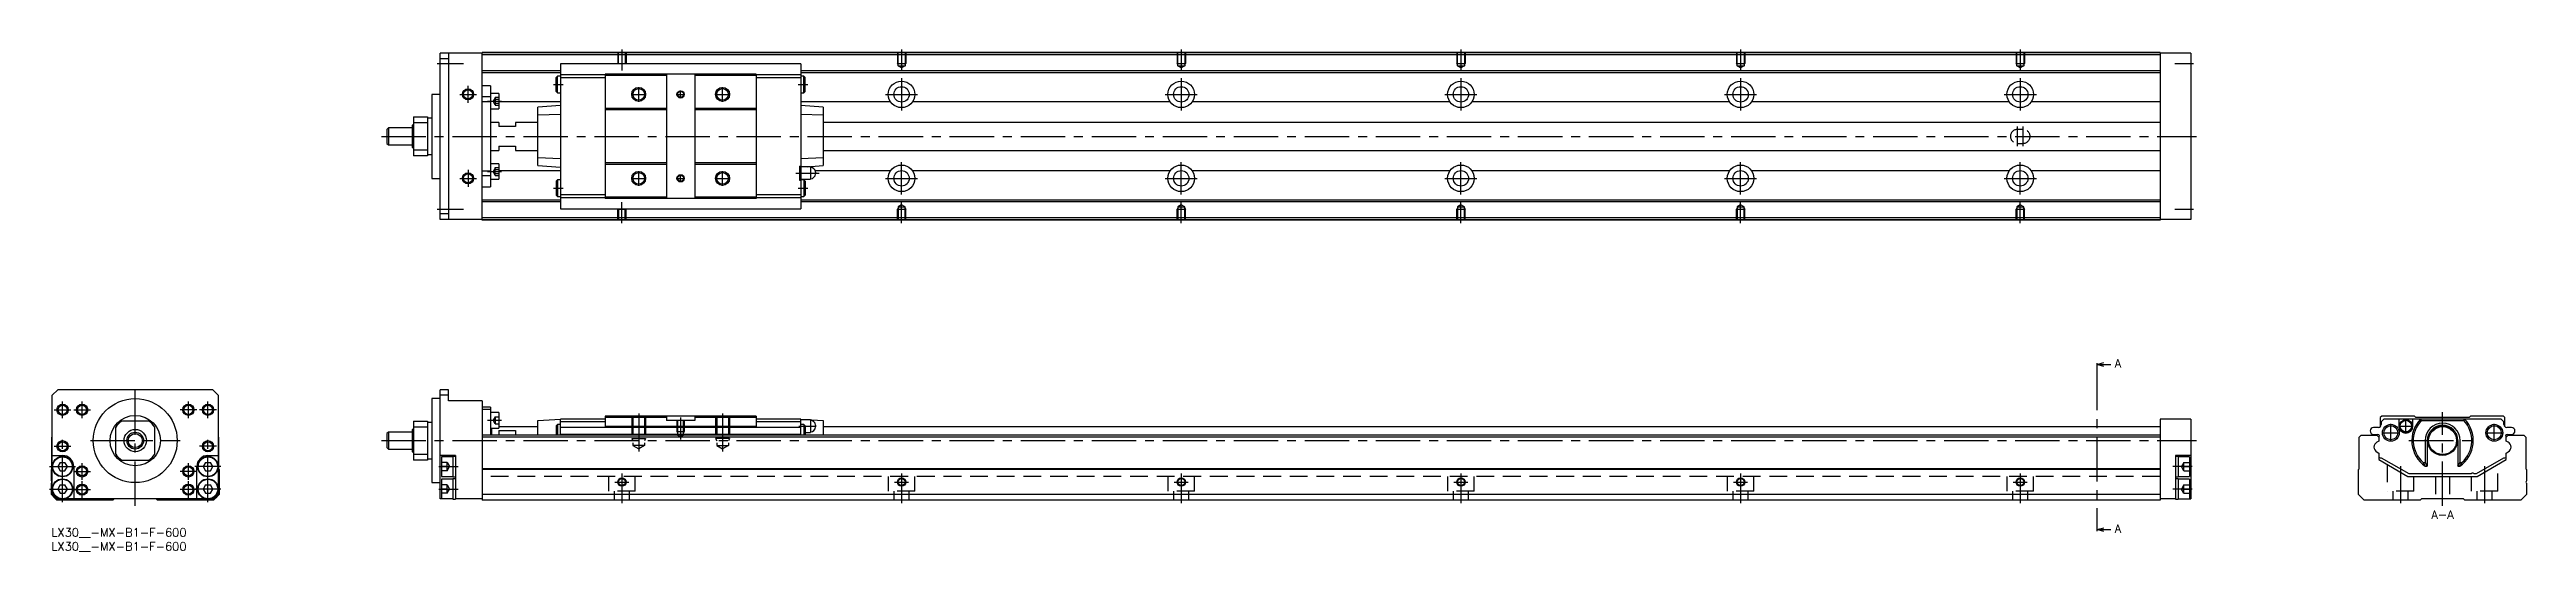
# Model space of a CAD drawing. Extents: x -1 to 885, y -8 to 171.
import ezdxf

# ---------------------------------------------------------------- set-up
doc = ezdxf.new("R2010")
doc.units = 0
doc.header["$LTSCALE"] = 0.5
doc.linetypes.add('CENTER', pattern=[50.8, 31.75, -6.35, 6.35, -6.35])
doc.linetypes.add('DASHED', pattern=[19.05, 12.7, -6.35])
for name, color, linetype in [('MSM_CENTER', 1, 'CENTER'), ('MSM_CONTINUOUS', 7, 'CONTINUOUS'), ('MSM_DASHED', 4, 'DASHED'), ('MSM_NARROW', 5, 'CONTINUOUS'), ('MSM_PART_NUMBER', 7, 'CONTINUOUS')]:
    doc.layers.add(name, color=color, linetype=linetype)
doc.styles.get("Standard").update_dxf_attribs({"font": 'txt.shx', "height": 3, "bigfont": 'bigfont.shx'})

# ---------------------------------------------------------------- blocks, each defined once
blk = doc.blocks.new('*U2')
at = {"layer": 'MSM_PART_NUMBER'}
blk.add_text('LX30__-MX-B1-F-600', height=3, dxfattribs=at).set_placement((0, -3))
blk = doc.blocks.new('*U3')
at = {"layer": 'MSM_PART_NUMBER'}
blk.add_text('LX30__-MX-B1-F-600', height=3, dxfattribs=at).set_placement((0, -8))

msp = doc.modelspace()

# ---------------------------------------------------------------- linework, layer by layer
at = {"layer": 'MSM_CENTER'}
for p, q in [((204, 171), (204, 163.49)), ((304, 171), (304, 163.49)), ((404, 171), (404, 163.49)), ((504, 171), (504, 163.49)), ((604, 171), (604, 163.49)), ((704, 171), (704, 163.49)), ((138, 166), (147.4, 166)), ((304, 160.75), (304, 149.25)), ((404, 160.75), (404, 149.25)), ((504, 160.75), (504, 149.25)), ((604, 160.75), (604, 149.25)), ((704, 160.75), (704, 149.25)), ((759.25, 166), (766, 166)), ((146, 155), (152, 155)), ((149, 152), (149, 158)), ((156, 152.55), (161, 152.55)), ((179.5, 158.5), (183, 158.5)), ((207.38, 155), (212.63, 155)), ((210, 152.37), (210, 157.62)), ((223.64, 155), (226.37, 155)), ((225, 153.63), (225, 156.36)), ((237.38, 155), (242.63, 155)), ((240, 152.37), (240, 157.62)), ((267, 158.5), (270.5, 158.5)), ((298.25, 155), (309.75, 155)), ((398.25, 155), (409.75, 155)), ((498.25, 155), (509.75, 155)), ((598.25, 155), (609.75, 155)), ((698.25, 155), (709.75, 155)), ((703, 136.5), (703, 143.5)), ((705, 136.5), (705, 143.5)), ((118, 140), (767, 140)), ((146, 125), (152, 125)), ((149, 128), (149, 122)), ((156, 127.44), (161, 127.44)), ((207.38, 125), (212.63, 125)), ((210, 122.37), (210, 127.62)), ((223.64, 125), (226.37, 125)), ((225, 123.63), (225, 126.36)), ((237.38, 125), (242.63, 125)), ((240, 122.37), (240, 127.62)), ((266.22, 126.9), (274.49, 126.9)), ((298.25, 125), (309.75, 125)), ((304, 119.25), (304, 130.75)), ((398.25, 125), (409.75, 125)), ((404, 119.25), (404, 130.75)), ((498.25, 125), (509.75, 125)), ((504, 119.25), (504, 130.75)), ((598.25, 125), (609.75, 125)), ((604, 119.25), (604, 130.75)), ((698.25, 125), (709.75, 125)), ((704, 119.25), (704, 130.75)), ((179.5, 121.5), (183, 121.5)), ((204, 109), (204, 116.51)), ((267, 121.5), (270.5, 121.5)), ((304, 109), (304, 116.51)), ((404, 109), (404, 116.51)), ((504, 109), (504, 116.51)), ((604, 109), (604, 116.51)), ((704, 109), (704, 116.51)), ((138, 114), (147.4, 114)), ((759.25, 114), (766, 114)), ((731.37, 58), (731.37, 0)), ((4, 39.3), (4, 45.3)), ((11, 39.3), (11, 45.3)), ((30, 8), (30, 51.5)), ((49, 39.3), (49, 45.3)), ((56, 39.3), (56, 45.3)), ((1, 42.3), (7, 42.3)), ((8, 42.3), (14, 42.3)), ((52, 42.3), (46, 42.3)), ((59, 42.3), (53, 42.3)), ((156, 38.55), (161, 38.55)), ((210, 41), (210, 27.41)), ((225, 39.5), (225, 31.69)), ((240, 41), (240, 27.41)), ((267.22, 36.5), (273.49, 36.5)), ((836.5, 30.95), (836.5, 37.25)), ((839.27, 36.5), (844.52, 36.5)), ((841.9, 33.87), (841.9, 39.12)), ((855, 8), (855, 41.5)), ((873.5, 30.95), (873.5, 37.25)), ((1, 29.3), (7, 29.3)), ((4, 9.35), (4, 32.3)), ((14, 31.3), (46, 31.3)), ((59, 29.3), (53, 29.3)), ((56, 9.35), (56, 32.3)), ((118, 31.3), (767, 31.3)), ((833.35, 34.1), (839.65, 34.1)), ((843, 31.3), (867, 31.3)), ((870.35, 34.1), (876.65, 34.1)), ((-0.65, 22), (8.65, 22)), ((8, 20.3), (14, 20.3)), ((11, 17.3), (11, 23.3)), ((52, 20.3), (46, 20.3)), ((49, 17.3), (49, 23.3)), ((60.65, 22), (51.35, 22)), ((138.5, 22), (145.5, 22)), ((204, 19.5), (204, 9)), ((304, 19.5), (304, 9)), ((404, 19.5), (404, 9)), ((504, 19.5), (504, 9)), ((604, 19.5), (604, 9)), ((704, 19.5), (704, 9)), ((765.5, 22), (758.5, 22)), ((840, 22.18), (840, 9)), ((870, 22.18), (870, 9)), ((-0.65, 14), (8.65, 14)), ((8, 13.8), (14, 13.8)), ((11, 10.8), (11, 16.8)), ((52, 13.8), (46, 13.8)), ((49, 10.8), (49, 16.8)), ((60.65, 14), (51.35, 14)), ((138.5, 14), (145.5, 14)), ((201.5, 16.5), (206.5, 16.5)), ((301.5, 16.5), (306.5, 16.5)), ((401.5, 16.5), (406.5, 16.5)), ((501.5, 16.5), (506.5, 16.5)), ((601.5, 16.5), (606.5, 16.5)), ((701.5, 16.5), (706.5, 16.5)), ((765.5, 14), (758.5, 14))]:
    msp.add_line(p, q, dxfattribs=at)
at = {"layer": 'MSM_CONTINUOUS'}
for p, q in [((154, 169.7), (139, 169.7)), ((139, 110.3), (139, 169.7)), ((142, 169.7), (142, 110.3)), ((754, 170), (154, 170)), ((154, 110), (154, 170)), ((754, 169.8), (154, 169.8)), ((754, 169.1), (154, 169.1)), ((754, 170), (754, 110)), ((765, 169.7), (754, 169.7)), ((765, 169.7), (765, 110.3)), ((142, 167.7), (139, 167.7)), ((182, 163.45), (154, 163.45)), ((182, 162.75), (154, 162.75)), ((181, 161.5), (180.5, 161)), ((180.5, 156), (180.5, 161)), ((182, 161.5), (181, 161.5)), ((181, 155.5), (181, 161.5)), ((268, 165.9), (182, 165.9)), ((182, 165.9), (182, 114.1)), ((198, 161.95), (182, 161.95)), ((198, 160.95), (182, 160.95)), ((252, 162.25), (198, 162.25)), ((198, 162.25), (198, 117.75)), ((219.9, 161.75), (198, 161.75)), ((219.9, 162.25), (219.9, 117.75)), ((230.1, 162.25), (230.1, 117.75)), ((252, 161.75), (230.1, 161.75)), ((252, 162.25), (252, 117.75)), ((268, 161.95), (252, 161.95)), ((268, 160.95), (252, 160.95)), ((268, 165.9), (268, 114.1)), ((754, 163.45), (268, 163.45)), ((754, 162.75), (268, 162.75)), ((269, 161.5), (268, 161.5)), ((269.5, 161), (269, 161.5)), ((269, 155.5), (269, 161.5)), ((269.5, 156), (269.5, 161)), ((136, 155), (136, 125)), ((139, 155), (136, 155)), ((157, 158), (154, 158)), ((157, 154.13), (154, 154.13)), ((157, 152.38), (154, 152.38)), ((157, 158), (157, 122)), ((160, 155.3), (157, 155.3)), ((160, 155.3), (160, 149.8)), ((182, 152.36), (160, 152.36)), ((182, 151), (174, 150.47)), ((180.5, 156), (181, 155.5)), ((181, 155.5), (182, 155.5)), ((268, 155.5), (269, 155.5)), ((300.05, 152.36), (268, 152.36)), ((276, 150.47), (268, 151)), ((269, 155.5), (269.5, 156)), ((400.05, 152.36), (307.95, 152.36)), ((500.05, 152.36), (407.95, 152.36)), ((600.05, 152.36), (507.95, 152.36)), ((700.05, 152.36), (607.95, 152.36)), ((754, 152.36), (707.95, 152.36)), ((120.5, 143), (120, 142.5)), ((120, 142.5), (120, 137.5)), ((120.5, 143), (120.5, 137)), ((129, 143), (120.5, 143)), ((129, 144), (129, 136)), ((129.5, 144), (129, 144)), ((129.5, 147), (134.5, 147)), ((129.5, 147), (129.5, 133)), ((134.5, 144.82), (129.5, 144.82)), ((134.5, 147), (134.5, 133)), ((136, 146.5), (134.5, 146.5)), ((157, 149.8), (160, 149.8)), ((160, 145), (157, 145)), ((160, 145), (160, 143.5)), ((166, 143.5), (160, 143.5)), ((166, 145), (166, 143.5)), ((174, 145), (166, 145)), ((174, 129.53), (174, 150.47)), ((182, 147.86), (174, 147.6)), ((219.9, 150), (198, 150)), ((219.9, 149.5), (198, 149.5)), ((252, 150), (230.1, 150)), ((252, 149.5), (230.1, 149.5)), ((276, 147.6), (268, 147.86)), ((276, 150.47), (276, 129.53)), ((754, 145), (276, 145)), ((120, 137.5), (120.5, 137)), ((120.5, 137), (129, 137)), ((129, 136), (129.5, 136)), ((129.5, 135.18), (134.5, 135.18)), ((134.5, 133), (129.5, 133)), ((134.5, 133.5), (136, 133.5)), ((157, 135), (160, 135)), ((160, 136.5), (166, 136.5)), ((160, 136.5), (160, 135)), ((166, 136.5), (166, 135)), ((166, 135), (174, 135)), ((276, 135), (754, 135)), ((136, 125), (139, 125)), ((157, 127.62), (154, 127.62)), ((157, 125.87), (154, 125.87)), ((160, 130.19), (157, 130.19)), ((157, 124.69), (160, 124.69)), ((160, 130.19), (160, 124.69)), ((182, 127.64), (160, 127.64)), ((174, 132.4), (182, 132.14)), ((174, 129.53), (182, 129)), ((181, 124.5), (180.5, 124)), ((180.5, 124), (180.5, 119)), ((181, 124.5), (181, 118.5)), ((182, 124.5), (181, 124.5)), ((219.9, 130.5), (198, 130.5)), ((219.9, 130), (198, 130)), ((252, 130.5), (230.1, 130.5)), ((252, 130), (230.1, 130)), ((267.5, 129.4), (267.5, 124.4)), ((267.5, 129.4), (268, 129.4)), ((268, 128.4), (267.5, 128.4)), ((267.5, 125.4), (268, 125.4)), ((267.5, 124.4), (268, 124.4)), ((268, 132.14), (276, 132.4)), ((271.45, 129.15), (268, 129.15)), ((268, 124.65), (271.45, 124.65)), ((269, 124.5), (268, 124.5)), ((269, 124.5), (269, 118.5)), ((269.5, 124), (269, 124.5)), ((269.5, 124), (269.5, 119)), ((270.26, 129.15), (276, 129.53)), ((271.45, 129.15), (271.45, 124.65)), ((300.05, 127.64), (273.14, 127.64)), ((273.2, 127.2), (273.2, 126.6)), ((400.05, 127.64), (307.95, 127.64)), ((500.05, 127.64), (407.95, 127.64)), ((600.05, 127.64), (507.95, 127.64)), ((700.05, 127.64), (607.95, 127.64)), ((754, 127.64), (707.95, 127.64)), ((154, 122), (157, 122)), ((182, 117.25), (154, 117.25)), ((182, 116.55), (154, 116.55)), ((180.5, 119), (181, 118.5)), ((181, 118.5), (182, 118.5)), ((198, 119.05), (182, 119.05)), ((198, 118.05), (182, 118.05)), ((219.9, 118.25), (198, 118.25)), ((252, 117.75), (198, 117.75)), ((252, 118.25), (230.1, 118.25)), ((268, 119.05), (252, 119.05)), ((268, 118.05), (252, 118.05)), ((268, 118.5), (269, 118.5)), ((754, 117.25), (268, 117.25)), ((754, 116.55), (268, 116.55)), ((269, 118.5), (269.5, 119)), ((142, 112.3), (139, 112.3)), ((154, 110.3), (139, 110.3)), ((754, 110.9), (154, 110.9)), ((754, 110.2), (154, 110.2)), ((754, 110), (154, 110)), ((182, 114.1), (268, 114.1)), ((765, 110.3), (754, 110.3)), ((731.37, 58.5), (733.88, 59.17)), ((731.37, 59), (731.37, 58)), ((733.88, 57.83), (731.37, 58.5)), ((731.37, 58.5), (736.38, 58.5)), ((2.3, 49.5), (0.3, 47.5)), ((0.3, 12), (0.3, 47.5)), ((57.7, 49.5), (2.3, 49.5)), ((59.7, 47.5), (57.7, 49.5)), ((59.7, 47.5), (59.7, 12)), ((139, 46.3), (136, 46.3)), ((136, 46.3), (136, 16.3)), ((139, 10.5), (139, 49.5)), ((142, 49.5), (139, 49.5)), ((142, 47.5), (139, 47.5)), ((142, 45.5), (142, 49.5)), ((154, 45.5), (142, 45.5)), ((154, 45.5), (154, 10)), ((23, 26.48), (23, 36.12)), ((34.82, 38.3), (25.18, 38.3)), ((37, 26.48), (37, 36.12)), ((129.5, 38.3), (134.5, 38.3)), ((129.5, 38.3), (129.5, 24.3)), ((134.5, 36.12), (129.5, 36.12)), ((134.5, 38.3), (134.5, 24.3)), ((136, 37.8), (134.5, 37.8)), ((157, 43.3), (154, 43.3)), ((157, 42.45), (154, 42.45)), ((157, 43.3), (157, 33.2)), ((160, 41.3), (157, 41.3)), ((157, 35.8), (160, 35.8)), ((157.5, 33.2), (157.5, 35.8)), ((160, 41.3), (160, 35.8)), ((160, 36.3), (174, 36.3)), ((174, 38.5), (182, 39)), ((174, 33.2), (174, 38.5)), ((181, 37.1), (180.5, 36.6)), ((180.5, 36.6), (180.5, 33.2)), ((182, 37.1), (181, 37.1)), ((181, 37.1), (181, 33.2)), ((198, 39), (182, 39)), ((182, 33.2), (182, 39)), ((198, 38), (182, 38)), ((268, 36), (182, 36)), ((198, 40), (198, 36.29)), ((252, 40), (198, 40)), ((219.9, 39.5), (198, 39.5)), ((252, 36.29), (198, 36.29)), ((219.9, 40), (219.9, 38.5)), ((230.1, 38.5), (219.9, 38.5)), ((230.1, 40), (230.1, 38.5)), ((252, 39.5), (230.1, 39.5)), ((252, 40), (252, 36.29)), ((268, 39), (252, 39)), ((268, 38), (252, 38)), ((268, 39), (276, 38.5)), ((268, 33.2), (268, 39)), ((271.45, 38.75), (268, 38.75)), ((269, 37.1), (268, 37.1)), ((269.5, 36.6), (269, 37.1)), ((269, 37.1), (269, 33.2)), ((269.5, 36.6), (269.5, 33.2)), ((271.45, 38.75), (271.45, 34.25)), ((273.2, 36.8), (273.2, 36.2)), ((276, 38.5), (276, 33.2)), ((276, 36.3), (754, 36.3)), ((754, 39), (754, 10)), ((765, 39), (754, 39)), ((765, 39), (765, 10.5)), ((832.05, 36), (830.35, 36)), ((833.25, 40), (832.75, 39.5)), ((832.75, 39.5), (832.75, 36.29)), ((834.05, 39), (833.05, 38)), ((833.05, 38), (833.05, 37)), ((845, 40), (833.25, 40)), ((875.95, 39), (834.05, 39)), ((839.4, 39), (839.4, 36.5)), ((844.4, 36.5), (844.4, 39)), ((845.5, 39.5), (845, 40)), ((864.5, 39.5), (845.5, 39.5)), ((847.14, 39), (847.4, 38.5)), ((847.4, 38.5), (862.6, 38.5)), ((862.6, 38.5), (862.86, 39)), ((865, 40), (864.5, 39.5)), ((876.75, 40), (865, 40)), ((876.95, 38), (875.95, 39)), ((877.25, 39.5), (876.75, 40)), ((876.95, 37), (876.95, 38)), ((877.25, 36.29), (877.25, 39.5)), ((879.65, 36), (877.95, 36)), ((0.2, 32.5), (0.3, 32.6)), ((0.2, 21.2), (0.2, 32.5)), ((59.7, 32.6), (59.8, 32.5)), ((59.8, 32.5), (59.8, 21.2)), ((120.5, 34.3), (120, 33.8)), ((120, 33.8), (120, 28.8)), ((120, 28.8), (120.5, 28.3)), ((129, 34.3), (120.5, 34.3)), ((120.5, 34.3), (120.5, 28.3)), ((120.5, 28.3), (129, 28.3)), ((129.5, 35.3), (129, 35.3)), ((129, 35.3), (129, 27.3)), ((129, 27.3), (129.5, 27.3)), ((754, 33.2), (154, 33.2)), ((754, 32.5), (154, 32.5)), ((160, 34.87), (166, 34.87)), ((160, 34.87), (160, 33.2)), ((166, 34.87), (166, 33.2)), ((268, 33.5), (182, 33.5)), ((269.5, 34.25), (271.45, 34.25)), ((825.2, 32.5), (825.9, 33.2)), ((825.2, 21.2), (825.2, 32.5)), ((825.9, 33.2), (831.55, 33.2)), ((830.35, 33.5), (831.75, 33.5)), ((832.25, 31.15), (831.5, 30.72)), ((831.55, 33.2), (832.25, 32.5)), ((831.6, 27.22), (832.25, 26.85)), ((832.2, 32.7), (832.2, 32.55)), ((832.25, 32.5), (832.25, 31.15)), ((832.25, 26.85), (832.25, 24.5)), ((848.74, 31.3), (848.74, 23.45)), ((849.5, 31.3), (849.5, 22.2)), ((860.5, 31.3), (860.5, 22.2)), ((861.26, 23.45), (861.26, 31.3)), ((877.75, 32.5), (878.45, 33.2)), ((877.75, 32.5), (878.45, 33.2)), ((877.75, 32.5), (877.8, 32.55)), ((877.75, 31.15), (877.75, 32.5)), ((877.75, 31.15), (877.75, 32.5)), ((878.4, 30.78), (877.75, 31.15)), ((878.4, 30.78), (877.75, 31.15)), ((877.75, 26.85), (878.5, 27.28)), ((877.75, 26.85), (878.5, 27.28)), ((877.75, 25.45), (877.75, 26.85)), ((877.75, 24.5), (877.75, 26.85)), ((877.8, 32.55), (877.8, 32.7)), ((878.25, 33.5), (879.65, 33.5)), ((878.45, 33.2), (884.1, 33.2)), ((884.1, 33.2), (884.8, 32.5)), ((884.8, 32.5), (884.8, 21.2)), ((0, 21), (0.2, 21.2)), ((0, 16.9), (0, 21)), ((0.3, 26), (4, 26)), ((3.13, 23.5), (2.27, 22)), ((2.27, 22), (3.13, 20.5)), ((3.13, 23.5), (4.87, 23.5)), ((3.13, 20.5), (4.87, 20.5)), ((5.73, 22), (4.87, 23.5)), ((4.87, 20.5), (5.73, 22)), ((8, 22), (8, 10.5)), ((25.18, 24.3), (34.82, 24.3)), ((52, 10.5), (52, 22)), ((55.13, 23.5), (54.27, 22)), ((54.27, 22), (55.13, 20.5)), ((55.13, 23.5), (56.87, 23.5)), ((55.13, 20.5), (56.87, 20.5)), ((56, 26), (59.7, 26)), ((57.73, 22), (56.87, 23.5)), ((56.87, 20.5), (57.73, 22)), ((59.8, 21.2), (60, 21)), ((60, 21), (60, 12)), ((129.5, 26.48), (134.5, 26.48)), ((134.5, 24.3), (129.5, 24.3)), ((134.5, 24.8), (136, 24.8)), ((144.5, 26), (139, 26)), ((143.5, 25.5), (139.5, 25.5)), ((139.5, 25.5), (139.5, 18.5)), ((139.5, 18.5), (143.5, 18.5)), ((144.5, 25.65), (143.5, 25.65)), ((143.5, 25.65), (143.5, 18.35)), ((143.5, 18.35), (144.5, 18.35)), ((144.5, 26), (144.5, 10.35)), ((754, 21.2), (154, 21.2)), ((754, 21), (154, 21)), ((765, 26), (759.5, 26)), ((759.5, 26), (759.5, 10.35)), ((760.5, 25.65), (759.5, 25.65)), ((759.5, 18.35), (760.5, 18.35)), ((760.5, 25.65), (760.5, 18.35)), ((764.5, 25.5), (760.5, 25.5)), ((760.5, 18.5), (764.5, 18.5)), ((764.5, 25.5), (764.5, 18.5)), ((825, 21), (825.2, 21.2)), ((825, 12), (825, 21)), ((832.25, 24.5), (842.64, 18.5)), ((832.7, 25.16), (833.1, 25.16)), ((833.1, 25.16), (842.91, 19.5)), ((842.64, 18.5), (867.36, 18.5)), ((842.91, 19.5), (865.35, 19.5)), ((848.07, 23.45), (848.74, 23.45)), ((848.74, 23.45), (849.5, 22.2)), ((848.82, 22.2), (849.5, 22.2)), ((860.5, 22.2), (861.26, 23.45)), ((860.5, 22.2), (861.18, 22.2)), ((861.26, 23.45), (861.93, 23.45)), ((866.15, 19.5), (867.09, 19.5)), ((867.09, 19.5), (876.9, 25.16)), ((867.36, 18.5), (877.75, 24.5)), ((876.9, 25.16), (877.3, 25.16)), ((884.8, 21.2), (885, 21)), ((885, 21), (885, 16.9)), ((0, 12), (0, 16.1)), ((2, 10), (0, 12)), ((1.8, 10.5), (0.3, 12)), ((2.96, 10.5), (1.8, 10.5)), ((22, 10), (2, 10)), ((3.13, 15.5), (2.27, 14)), ((2.27, 14), (3.13, 12.5)), ((3.13, 15.5), (4.87, 15.5)), ((3.13, 12.5), (4.87, 12.5)), ((5.73, 14), (4.87, 15.5)), ((4.87, 12.5), (5.73, 14)), ((54.96, 10.5), (5.04, 10.5)), ((22.5, 10.5), (22, 10)), ((38, 10), (37.5, 10.5)), ((58, 10), (38, 10)), ((55.13, 15.5), (54.27, 14)), ((54.27, 14), (55.13, 12.5)), ((55.13, 15.5), (56.87, 15.5)), ((55.13, 12.5), (56.87, 12.5)), ((57.73, 14), (56.87, 15.5)), ((56.87, 12.5), (57.73, 14)), ((58.2, 10.5), (57.04, 10.5)), ((60, 12), (58, 10)), ((59.7, 12), (58.2, 10.5)), ((136, 16.3), (139, 16.3)), ((143.5, 10.5), (139, 10.5)), ((143.5, 17.5), (139.5, 17.5)), ((139.5, 17.5), (139.5, 10.5)), ((144.5, 17.65), (143.5, 17.65)), ((143.5, 17.65), (143.5, 10.35)), ((143.5, 10.35), (144.5, 10.35)), ((154, 10.5), (144.5, 10.5)), ((754, 12), (154, 12)), ((754, 10), (154, 10)), ((759.5, 10.5), (754, 10.5)), ((760.5, 17.65), (759.5, 17.65)), ((759.5, 10.35), (760.5, 10.35)), ((760.5, 17.65), (760.5, 10.35)), ((764.5, 17.5), (760.5, 17.5)), ((760.5, 10.5), (765, 10.5)), ((764.5, 17.5), (764.5, 10.5)), ((827, 10), (825, 12)), ((847, 10), (827, 10)), ((847.5, 10.5), (847, 10)), ((862.5, 10.5), (847.5, 10.5)), ((863, 10), (862.5, 10.5)), ((883, 10), (863, 10)), ((885, 12), (883, 10)), ((885, 16.1), (885, 12)), ((731.37, -0.5), (733.88, 0.17)), ((731.37, 0), (731.37, -1)), ((733.88, -1.17), (731.37, -0.5)), ((731.37, -0.5), (736.38, -0.5))]:
    msp.add_line(p, q, dxfattribs=at)
for centre, radius in [((304, 155), 4.75), ((404, 155), 4.75), ((504, 155), 4.75), ((604, 155), 4.75), ((704, 155), 4.75), ((149, 155), 1.62), ((210, 155), 2.07), ((225, 155), 1.06), ((240, 155), 2.07), ((304, 155), 2.75), ((404, 155), 2.75), ((504, 155), 2.75), ((604, 155), 2.75), ((704, 155), 2.75), ((149, 125), 1.62), ((210, 125), 2.07), ((225, 125), 1.06), ((240, 125), 2.07), ((304, 125), 4.75), ((304, 125), 2.75), ((404, 125), 4.75), ((404, 125), 2.75), ((504, 125), 4.75), ((504, 125), 2.75), ((604, 125), 4.75), ((604, 125), 2.75), ((704, 125), 4.75), ((704, 125), 2.75), ((30, 31.3), 15), ((4, 42.3), 1.62), ((11, 42.3), 1.62), ((30, 31.3), 9), ((49, 42.3), 1.62), ((56, 42.3), 1.62), ((836.5, 34.1), 3), ((836.5, 34.1), 2.5), ((841.9, 36.5), 2.25), ((841.9, 36.5), 2.05), ((855, 31.3), 5.3), ((855, 31.3), 5), ((873.5, 34.1), 3), ((873.5, 34.1), 2.5), ((4, 29.3), 1.62), ((30, 31.3), 4), ((30, 31.3), 3), ((30, 31.3), 2.5), ((56, 29.3), 1.62), ((4, 22), 3.65), ((4, 22), 3.5), ((11, 20.3), 1.62), ((49, 20.3), 1.62), ((56, 22), 3.65), ((56, 22), 3.5), ((204, 16.5), 1.23), ((304, 16.5), 1.23), ((404, 16.5), 1.23), ((504, 16.5), 1.23), ((604, 16.5), 1.23), ((704, 16.5), 1.23), ((4, 14), 3.65), ((4, 14), 3.5), ((11, 13.8), 1.62), ((49, 13.8), 1.62), ((56, 14), 3.65), ((56, 14), 3.5)]:
    msp.add_circle(centre, radius, dxfattribs=at)
for centre, radius, start, end in [((271.45, 127.2), 1.75, 0, 90), ((271.45, 126.6), 1.75, 270, 0), ((30, 31.3), 8.5, 124.56032, 145.43968), ((30, 31.3), 8.5, 34.56032, 55.43968), ((271.45, 36.8), 1.75, 0, 90), ((271.45, 36.2), 1.75, 270, 0), ((830.35, 34.75), 1.25, 90, 270), ((832.05, 37), 1, 270, 0), ((841.9, 36.5), 2.5, 180, 0), ((855, 31.3), 11, 135.573, 235.81959), ((855, 31.3), 10.47, 136.57129, 228.55525), ((855, 31.3), 6.26, 0, 180), ((855, 31.3), 5.5, 0, 180), ((855, 31.3), 11, 304.18041, 44.427), ((855, 31.3), 10.47, 311.44475, 43.42871), ((877.95, 37), 1, 180, 270), ((879.65, 34.75), 1.25, 270, 90), ((832.65, 28.85), 2.2, 121.45533, 176.01903), ((832.65, 29.15), 2.2, 183.98097, 241.45517), ((831.75, 32.5), 1, 41.23398, 90), ((832.7, 32.7), 0.5, 113.32535, 180), ((878.25, 32.5), 1, 90, 138.76602), ((877.3, 32.7), 0.5, 0, 66.67465), ((877.35, 28.85), 2.2, 3.98097, 61.45517), ((877.35, 29.15), 2.2, 301.45533, 356.01903), ((4, 22), 4, 0, 90), ((30, 31.3), 8.5, 214.56032, 235.43968), ((30, 31.3), 8.5, 304.56032, 325.43968), ((56, 22), 4, 90, 180), ((832.7, 25.66), 0.5, 205.84193, 270), ((856, 27.35), 8.83, 206.14749, 215.62533), ((854, 27.35), 8.84, 324.37545, 333.85173), ((865.75, 19.2), 0.5, 36.8699, 143.1301), ((877.3, 25.66), 0.5, 270, 334.15807), ((-0.3, 16.5), 0.5, 306.8699, 53.1301), ((2.3, 12.5), 2, 216.8699, 233.1301), ((57.7, 12.5), 2, 306.8699, 323.1301), ((885.3, 16.5), 0.5, 126.8699, 233.1301)]:
    msp.add_arc(centre, radius, start, end, dxfattribs=at)
at = {"layer": 'MSM_DASHED'}
for p, q in [((202.5, 170), (202.5, 166)), ((202.77, 165.9), (202.77, 170)), ((205.23, 170), (205.23, 165.9)), ((205.5, 170), (205.5, 166)), ((302.5, 170), (302.5, 166)), ((302.77, 165.2), (302.77, 170)), ((305.23, 170), (305.23, 165.2)), ((305.5, 170), (305.5, 166)), ((402.5, 170), (402.5, 166)), ((402.77, 165.2), (402.77, 170)), ((405.23, 170), (405.23, 165.2)), ((405.5, 170), (405.5, 166)), ((502.5, 170), (502.5, 166)), ((502.77, 165.2), (502.77, 170)), ((505.23, 170), (505.23, 165.2)), ((505.5, 170), (505.5, 166)), ((602.5, 170), (602.5, 166)), ((602.77, 165.2), (602.77, 170)), ((605.23, 170), (605.23, 165.2)), ((605.5, 170), (605.5, 166)), ((702.5, 170), (702.5, 166)), ((702.77, 165.2), (702.77, 170)), ((705.23, 170), (705.23, 165.2)), ((705.5, 170), (705.5, 166)), ((202.56, 165.9), (202.5, 166)), ((202.5, 166), (205.5, 166)), ((205.44, 165.9), (205.5, 166)), ((302.77, 165.53), (302.5, 166)), ((302.5, 166), (305.5, 166)), ((302.77, 165.2), (305.23, 165.2)), ((304, 164.49), (302.77, 165.2)), ((305.23, 165.2), (304, 164.49)), ((305.23, 165.53), (305.5, 166)), ((402.77, 165.53), (402.5, 166)), ((402.5, 166), (405.5, 166)), ((402.77, 165.2), (405.23, 165.2)), ((404, 164.49), (402.77, 165.2)), ((405.23, 165.2), (404, 164.49)), ((405.23, 165.53), (405.5, 166)), ((502.77, 165.53), (502.5, 166)), ((502.5, 166), (505.5, 166)), ((502.77, 165.2), (505.23, 165.2)), ((504, 164.49), (502.77, 165.2)), ((505.23, 165.2), (504, 164.49)), ((505.23, 165.53), (505.5, 166)), ((602.77, 165.53), (602.5, 166)), ((602.5, 166), (605.5, 166)), ((602.77, 165.2), (605.23, 165.2)), ((604, 164.49), (602.77, 165.2)), ((605.23, 165.2), (604, 164.49)), ((605.23, 165.53), (605.5, 166)), ((702.77, 165.53), (702.5, 166)), ((702.5, 166), (705.5, 166)), ((702.77, 165.2), (705.23, 165.2)), ((704, 164.49), (702.77, 165.2)), ((705.23, 165.2), (704, 164.49)), ((705.23, 165.53), (705.5, 166)), ((158.7, 153.8), (157.98, 152.55)), ((158.7, 151.3), (157.98, 152.55)), ((158.7, 154), (160, 154)), ((158.7, 154), (158.7, 151.11)), ((158.7, 153.28), (160, 153.28)), ((158.7, 151.83), (160, 151.83)), ((158.7, 151.11), (160, 151.11)), ((705, 142.5), (703, 142.5)), ((703, 137.5), (705, 137.5)), ((158.7, 128.69), (157.98, 127.44)), ((158.7, 126.19), (157.98, 127.44)), ((158.7, 128.89), (160, 128.89)), ((158.7, 126), (158.7, 128.89)), ((158.7, 128.17), (160, 128.17)), ((158.7, 126.72), (160, 126.72)), ((158.7, 126), (160, 126)), ((304, 115.51), (302.77, 114.8)), ((305.23, 114.8), (304, 115.51)), ((404, 115.51), (402.77, 114.8)), ((405.23, 114.8), (404, 115.51)), ((504, 115.51), (502.77, 114.8)), ((505.23, 114.8), (504, 115.51)), ((604, 115.51), (602.77, 114.8)), ((605.23, 114.8), (604, 115.51)), ((704, 115.51), (702.77, 114.8)), ((705.23, 114.8), (704, 115.51)), ((202.56, 114.1), (202.5, 114)), ((202.5, 110), (202.5, 114)), ((202.5, 114), (205.5, 114)), ((202.77, 114.1), (202.77, 110)), ((205.23, 110), (205.23, 114.1)), ((205.44, 114.1), (205.5, 114)), ((205.5, 110), (205.5, 114)), ((302.77, 114.47), (302.5, 114)), ((302.5, 110), (302.5, 114)), ((302.5, 114), (305.5, 114)), ((302.77, 114.8), (302.77, 110)), ((302.77, 114.8), (305.23, 114.8)), ((305.23, 110), (305.23, 114.8)), ((305.23, 114.47), (305.5, 114)), ((305.5, 110), (305.5, 114)), ((402.77, 114.47), (402.5, 114)), ((402.5, 110), (402.5, 114)), ((402.5, 114), (405.5, 114)), ((402.77, 114.8), (402.77, 110)), ((402.77, 114.8), (405.23, 114.8)), ((405.23, 110), (405.23, 114.8)), ((405.23, 114.47), (405.5, 114)), ((405.5, 110), (405.5, 114)), ((502.77, 114.47), (502.5, 114)), ((502.5, 110), (502.5, 114)), ((502.5, 114), (505.5, 114)), ((502.77, 114.8), (502.77, 110)), ((502.77, 114.8), (505.23, 114.8)), ((505.23, 110), (505.23, 114.8)), ((505.23, 114.47), (505.5, 114)), ((505.5, 110), (505.5, 114)), ((602.77, 114.47), (602.5, 114)), ((602.5, 110), (602.5, 114)), ((602.5, 114), (605.5, 114)), ((602.77, 114.8), (602.77, 110)), ((602.77, 114.8), (605.23, 114.8)), ((605.23, 110), (605.23, 114.8)), ((605.23, 114.47), (605.5, 114)), ((605.5, 110), (605.5, 114)), ((702.77, 114.47), (702.5, 114)), ((702.5, 110), (702.5, 114)), ((702.5, 114), (705.5, 114)), ((702.77, 114.8), (702.77, 110)), ((702.77, 114.8), (705.23, 114.8)), ((705.23, 110), (705.23, 114.8)), ((705.23, 114.47), (705.5, 114)), ((705.5, 110), (705.5, 114)), ((158.7, 39.8), (157.98, 38.55)), ((158.7, 37.3), (157.98, 38.55)), ((158.7, 39.8), (160, 39.8)), ((158.7, 39.8), (158.7, 37.3)), ((158.7, 38.55), (160, 38.55)), ((158.7, 37.3), (160, 37.3)), ((207.5, 40), (207.5, 32)), ((207.93, 40), (207.93, 29.6)), ((212.07, 40), (212.07, 29.6)), ((212.5, 40), (212.5, 32)), ((223.7, 38.5), (223.7, 34.5)), ((223.94, 38.5), (223.94, 33.3)), ((226.06, 33.3), (226.06, 38.5)), ((226.3, 38.5), (226.3, 34.5)), ((237.5, 40), (237.5, 32)), ((237.93, 40), (237.93, 29.6)), ((242.07, 40), (242.07, 29.6)), ((242.5, 40), (242.5, 32)), ((207.5, 32), (207.93, 31.25)), ((207.5, 32), (212.5, 32)), ((212.07, 29.6), (207.93, 29.6)), ((207.93, 29.6), (210, 28.41)), ((212.07, 29.6), (210, 28.41)), ((212.5, 32), (212.07, 31.25)), ((223.7, 34.5), (223.94, 34.08)), ((223.7, 34.5), (226.3, 34.5)), ((223.94, 33.3), (225, 32.69)), ((226.06, 33.3), (223.94, 33.3)), ((225, 32.69), (226.06, 33.3)), ((226.3, 34.5), (226.06, 34.08)), ((242.5, 32), (237.5, 32)), ((237.5, 32), (237.93, 31.25)), ((237.93, 29.6), (242.07, 29.6)), ((237.93, 29.6), (240, 28.41)), ((242.07, 29.6), (240, 28.41)), ((242.5, 32), (242.07, 31.25)), ((141.5, 23.5), (139.5, 23.5)), ((141.5, 22), (139.5, 22)), ((141.5, 20.5), (139.5, 20.5)), ((141.5, 20.5), (141.5, 23.5)), ((141.5, 23.5), (142.37, 22)), ((141.5, 20.5), (142.37, 22)), ((754, 18.5), (154, 18.5)), ((199.25, 18.5), (199.25, 13.2)), ((208.75, 13.2), (208.75, 18.5)), ((299.25, 18.5), (299.25, 13.2)), ((308.75, 13.2), (308.75, 18.5)), ((399.25, 18.5), (399.25, 13.2)), ((408.75, 13.2), (408.75, 18.5)), ((499.25, 18.5), (499.25, 13.2)), ((508.75, 13.2), (508.75, 18.5)), ((599.25, 18.5), (599.25, 13.2)), ((608.75, 13.2), (608.75, 18.5)), ((699.25, 18.5), (699.25, 13.2)), ((708.75, 13.2), (708.75, 18.5)), ((762.5, 23.5), (761.63, 22)), ((762.5, 20.5), (761.63, 22)), ((762.5, 20.5), (762.5, 23.5)), ((762.5, 23.5), (764.5, 23.5)), ((762.5, 22), (764.5, 22)), ((762.5, 20.5), (764.5, 20.5)), ((835.25, 22.77), (835.25, 13.2)), ((844.75, 13.2), (844.75, 18.5)), ((852.5, 18.5), (852.5, 10.5)), ((857.5, 18.5), (857.5, 10.5)), ((865.25, 18.5), (865.25, 13.2)), ((874.75, 13.2), (874.75, 22.77)), ((141.5, 15.5), (139.5, 15.5)), ((141.5, 14), (139.5, 14)), ((141.5, 12.5), (139.5, 12.5)), ((141.5, 12.5), (141.5, 15.5)), ((141.5, 15.5), (142.37, 14)), ((141.5, 12.5), (142.37, 14)), ((208.75, 13.2), (199.25, 13.2)), ((201.25, 13.2), (201.25, 10)), ((206.75, 10), (206.75, 13.2)), ((308.75, 13.2), (299.25, 13.2)), ((301.25, 13.2), (301.25, 10)), ((306.75, 10), (306.75, 13.2)), ((408.75, 13.2), (399.25, 13.2)), ((401.25, 13.2), (401.25, 10)), ((406.75, 10), (406.75, 13.2)), ((508.75, 13.2), (499.25, 13.2)), ((501.25, 13.2), (501.25, 10)), ((506.75, 10), (506.75, 13.2)), ((608.75, 13.2), (599.25, 13.2)), ((601.25, 13.2), (601.25, 10)), ((606.75, 10), (606.75, 13.2)), ((708.75, 13.2), (699.25, 13.2)), ((701.25, 13.2), (701.25, 10)), ((706.75, 10), (706.75, 13.2)), ((762.5, 15.5), (761.63, 14)), ((762.5, 12.5), (761.63, 14)), ((762.5, 12.5), (762.5, 15.5)), ((762.5, 15.5), (764.5, 15.5)), ((762.5, 14), (764.5, 14)), ((762.5, 12.5), (764.5, 12.5)), ((844.75, 13.2), (835.25, 13.2)), ((837.25, 13.2), (837.25, 10)), ((842.75, 10), (842.75, 13.2)), ((874.75, 13.2), (865.25, 13.2)), ((867.25, 13.2), (867.25, 10)), ((872.75, 10), (872.75, 13.2))]:
    msp.add_line(p, q, dxfattribs=at)
for centre, start, end in [((703, 140), 90, 270), ((705, 140), 270, 90)]:
    msp.add_arc(centre, 2.5, start, end, dxfattribs=at)
at = {"layer": 'MSM_NARROW'}
for centre, radius in [((149, 155), 2), ((210, 155), 2.5), ((225, 155), 1.3), ((240, 155), 2.5), ((149, 125), 2), ((210, 125), 2.5), ((225, 125), 1.3), ((240, 125), 2.5), ((4, 42.3), 2), ((11, 42.3), 2), ((49, 42.3), 2), ((56, 42.3), 2), ((4, 29.3), 2), ((56, 29.3), 2), ((11, 20.3), 2), ((49, 20.3), 2), ((204, 16.5), 1.5), ((304, 16.5), 1.5), ((404, 16.5), 1.5), ((504, 16.5), 1.5), ((604, 16.5), 1.5), ((704, 16.5), 1.5), ((11, 13.8), 2), ((49, 13.8), 2)]:
    msp.add_circle(centre, radius, dxfattribs=at)

# ---------------------------------------------------------------- block references
at = {"layer": 'MSM_CONTINUOUS'}
for name in ['*U2', '*U3']:
    msp.add_blockref(name, (0, 0), dxfattribs=at)

# ---------------------------------------------------------------- texts
at = {"layer": 'MSM_PART_NUMBER'}
for s, p in [('A', (737.79, 57.37)), ('A', (737.79, -1.63)), ('A-A', (851.01, 3.36))]:
    msp.add_text(s, height=3, dxfattribs=at).set_placement(p)

doc.saveas('drawing.dxf')
